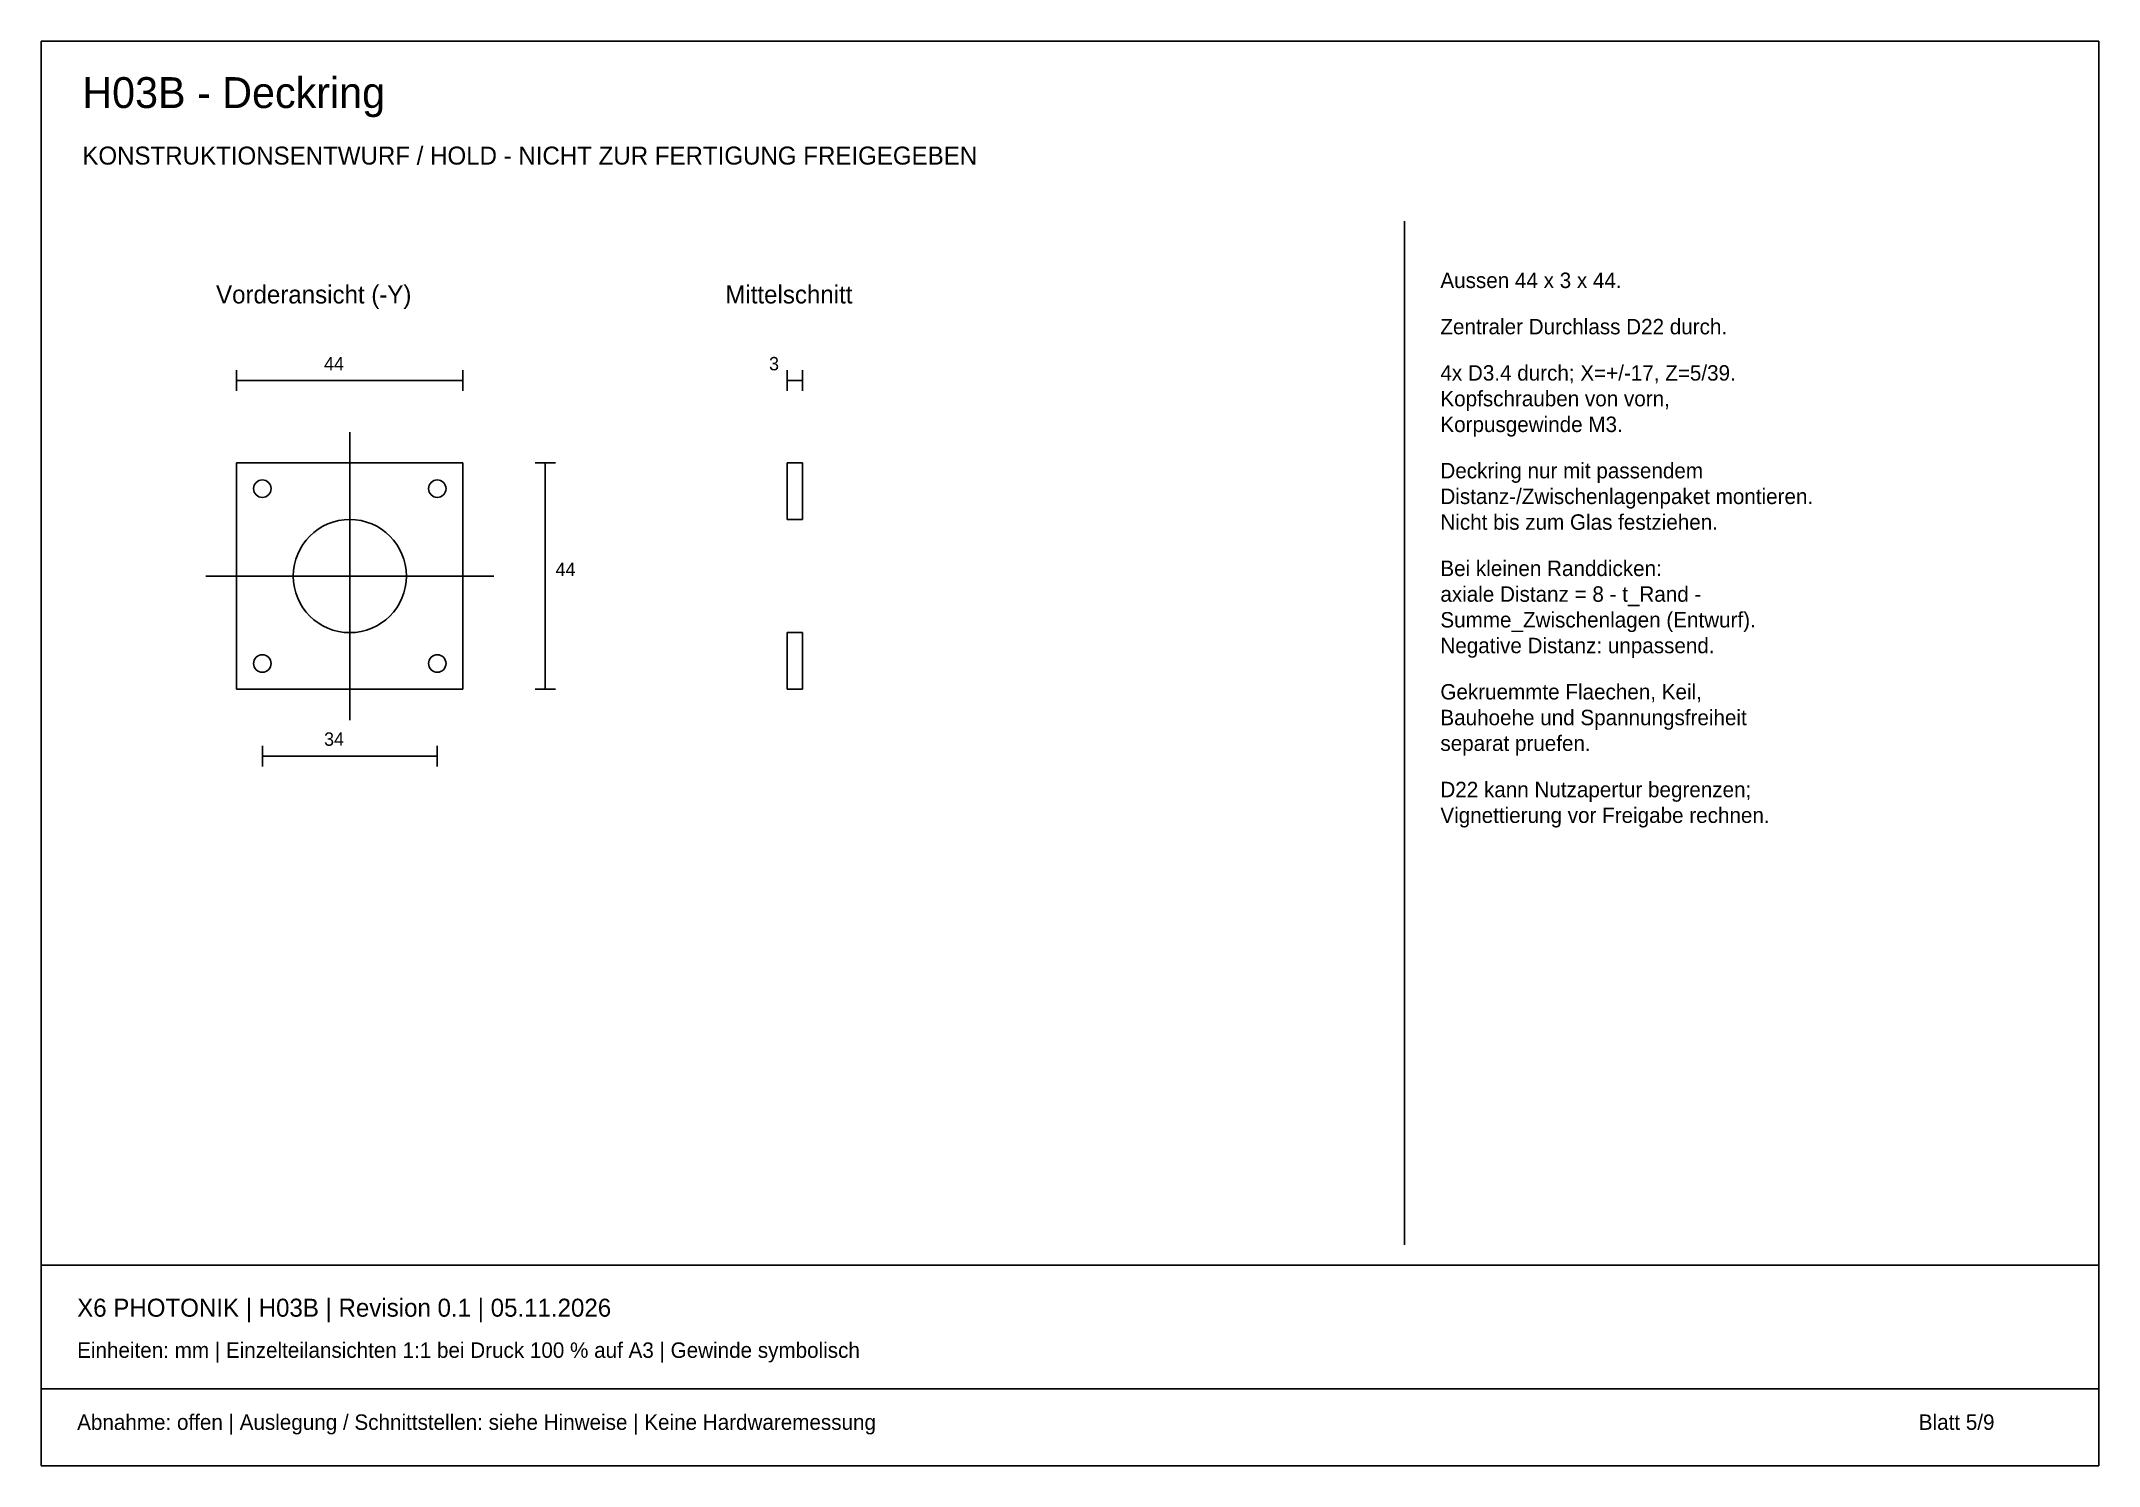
# Model space of a CAD drawing. Header units: millimetres. Extents: x 10 to 410, y 10 to 287.
import ezdxf

# ---------------------------------------------------------------- set-up
doc = ezdxf.new("R2010")
doc.units = ezdxf.units.MM
for name, color, linetype in [('CENTER', 4, 'Continuous'), ('GEOMETRY', 7, 'Continuous'), ('TEXT', 7, 'Continuous')]:
    doc.layers.add(name, color=color, linetype=linetype)

msp = doc.modelspace()

# ---------------------------------------------------------------- linework, layer by layer
at = {"layer": 'CENTER'}
for p, q in [((70, 155), (70, 211)), ((42, 183), (98, 183))]:
    msp.add_line(p, q, dxfattribs=at)
at = {"layer": 'GEOMETRY'}
for p, q in [((410, 287), (10, 287)), ((10, 287), (10, 10)), ((410, 10), (410, 287)), ((275, 53), (275, 252)), ((48, 219), (48, 223)), ((48, 221), (92, 221)), ((92, 219), (92, 223)), ((155, 219), (155, 223)), ((155, 221), (158, 221)), ((158, 219), (158, 223)), ((92, 205), (48, 205)), ((48, 205), (48, 161)), ((92, 161), (92, 205)), ((106, 205), (110, 205)), ((108, 161), (108, 205)), ((158, 205), (155, 205)), ((155, 205), (155, 194)), ((158, 194), (158, 205)), ((155, 194), (158, 194)), ((158, 172), (155, 172)), ((155, 172), (155, 161)), ((158, 161), (158, 172)), ((48, 161), (92, 161)), ((106, 161), (110, 161)), ((155, 161), (158, 161)), ((53, 146), (53, 150)), ((53, 148), (87, 148)), ((87, 146), (87, 150)), ((10, 49), (410, 49)), ((10, 25), (410, 25)), ((10, 10), (410, 10))]:
    msp.add_line(p, q, dxfattribs=at)
for centre, radius in [((53, 200), 1.7), ((87, 200), 1.7), ((70, 183), 11), ((53, 166), 1.7), ((87, 166), 1.7)]:
    msp.add_circle(centre, radius, dxfattribs=at)

# ---------------------------------------------------------------- texts
at = {"layer": 'TEXT'}
for s, height, p in [('H03B - Deckring', 6, (18, 274)), ('KONSTRUKTIONSENTWURF / HOLD - NICHT ZUR FERTIGUNG FREIGEGEBEN', 3.5, (18, 263)), ('Aussen 44 x 3 x 44.', 3, (282, 239)), ('Vorderansicht (-Y)', 3.5, (44, 236)), ('Mittelschnitt', 3.5, (143, 236)), ('Zentraler Durchlass D22 durch.', 3, (282, 230)), ('44', 2.6, (65, 223)), ('3', 2.6, (151.5, 223)), ('4x D3.4 durch; X=+/-17, Z=5/39.', 3, (282, 221)), ('Kopfschrauben von vorn,', 3, (282, 216)), ('Korpusgewinde M3.', 3, (282, 211)), ('Deckring nur mit passendem', 3, (282, 202)), ('Distanz-/Zwischenlagenpaket montieren.', 3, (282, 197)), ('Nicht bis zum Glas festziehen.', 3, (282, 192)), ('44', 2.6, (110, 183)), ('Bei kleinen Randdicken:', 3, (282, 183)), ('axiale Distanz = 8 - t_Rand -', 3, (282, 178)), ('Summe_Zwischenlagen (Entwurf).', 3, (282, 173)), ('Negative Distanz: unpassend.', 3, (282, 168)), ('Gekruemmte Flaechen, Keil,', 3, (282, 159)), ('Bauhoehe und Spannungsfreiheit', 3, (282, 154)), ('34', 2.6, (65, 150)), ('separat pruefen.', 3, (282, 149)), ('D22 kann Nutzapertur begrenzen;', 3, (282, 140)), ('Vignettierung vor Freigabe rechnen.', 3, (282, 135)), ('X6 PHOTONIK | H03B | Revision 0.1 | 05.11.2026', 3.5, (17, 39)), ('Einheiten: mm | Einzelteilansichten 1:1 bei Druck 100 % auf A3 | Gewinde symbolisch', 3, (17, 31)), ('Abnahme: offen | Auslegung / Schnittstellen: siehe Hinweise | Keine Hardwaremessung', 3, (17, 17)), ('Blatt 5/9', 3, (375, 17))]:
    msp.add_text(s, height=height, dxfattribs=at).set_placement(p)

doc.saveas('drawing.dxf')
